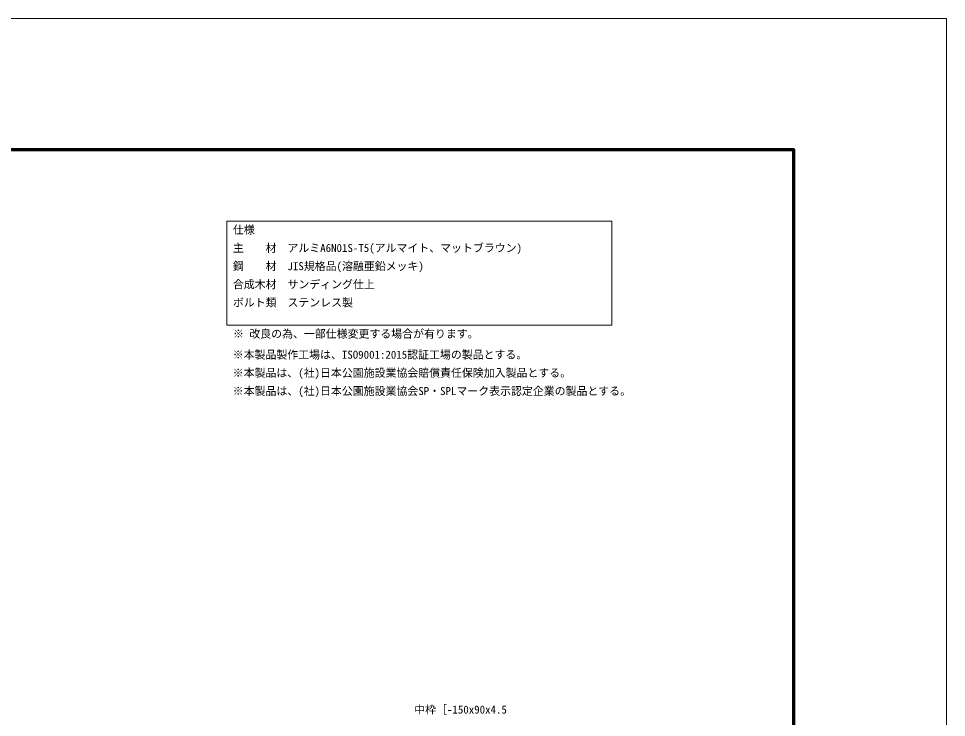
# Model space of a CAD drawing. Units: millimetres at full size, sheet at 1:50; details may follow other scales. Extents: x -1000 to 22000, y -750 to 15600.
# Drawn here: x 11374 to 22000, y 7593 to 15600 of the extents above; entities that cross this region are included whole.
import ezdxf
from ezdxf.enums import TextEntityAlignment as Align

# ---------------------------------------------------------------- set-up
doc = ezdxf.new("R2010")
doc.units = ezdxf.units.MM
doc.header["$LTSCALE"] = 50
doc.layers.add('D-DOC', color=7, linetype='Continuous')
for name, color, linetype, lineweight in [('D-STR-HTXT', 7, 'Continuous', 13), ('D-TTL', 7, 'Continuous', 70), ('D-TTL-FRAM', 7, 'Continuous', 13), ('V-nasSTD', 5, 'Continuous', 13)]:
    doc.layers.add(name, color=color, linetype=linetype, lineweight=lineweight)
doc.styles.add('ＭＳ ゴシック', font='')
doc.styles.get('ＭＳ ゴシック').set_extended_font_data('MS Gothic')

msp = doc.modelspace()

# ---------------------------------------------------------------- linework, layer by layer
at = {"layer": 'D-TTL'}
msp.add_lwpolyline([(750, 750), (750, 14100), (20250, 14100), (20250, 750)], close=True, dxfattribs=at)
at = {"layer": 'D-TTL-FRAM', "color": 2}
msp.add_lwpolyline([(13757.83, 13277.1), (18167.83, 13277.1), (18167.83, 12088.1), (13757.83, 12088.1)], close=True, dxfattribs=at)
at = {"layer": 'V-nasSTD'}
msp.add_lwpolyline([(-1000, -750), (-1000, 15600), (22000, 15600), (22000, -750)], close=True, dxfattribs=at)

# ---------------------------------------------------------------- texts
at = {"layer": 'D-DOC', "style": 'ＭＳ ゴシック'}
for s, p in [('仕様', (13828.83, 13225.55)), ('主\u3000\u3000材\u3000アルミA6N01S-T5(アルマイト、マットブラウン)', (13828.83, 13017.22)), ('鋼\u3000\u3000材\u3000JIS規格品(溶融亜鉛メッキ)', (13828.83, 12808.89)), ('合成木材\u3000サンディング仕上', (13828.83, 12600.55)), ('ボルト類\u3000ステンレス製', (13828.83, 12392.22)), ('※ 改良の為、一部仕様変更する場合が有ります。', (13829.83, 12034.1)), ('※本製品製作工場は、ISO9001:2015認証工場の製品とする。', (13826.83, 11794.76)), ('※本製品は、(社)日本公園施設業協会賠償責任保険加入製品とする。', (13826.83, 11586.43)), ('※本製品は、(社)日本公園施設業協会SP・SPLマーク表示認定企業の製品とする。', (13826.83, 11378.1))]:
    msp.add_text(s, height=91.64, dxfattribs=at).set_placement(p, align=Align.TOP_LEFT)
at = {"layer": 'D-STR-HTXT', "style": 'ＭＳ ゴシック'}
msp.add_text('中枠［-150x90x4.5', height=91.64, dxfattribs=at).set_placement((15905.55, 7728.76), align=Align.TOP_LEFT)

doc.saveas('drawing.dxf')
